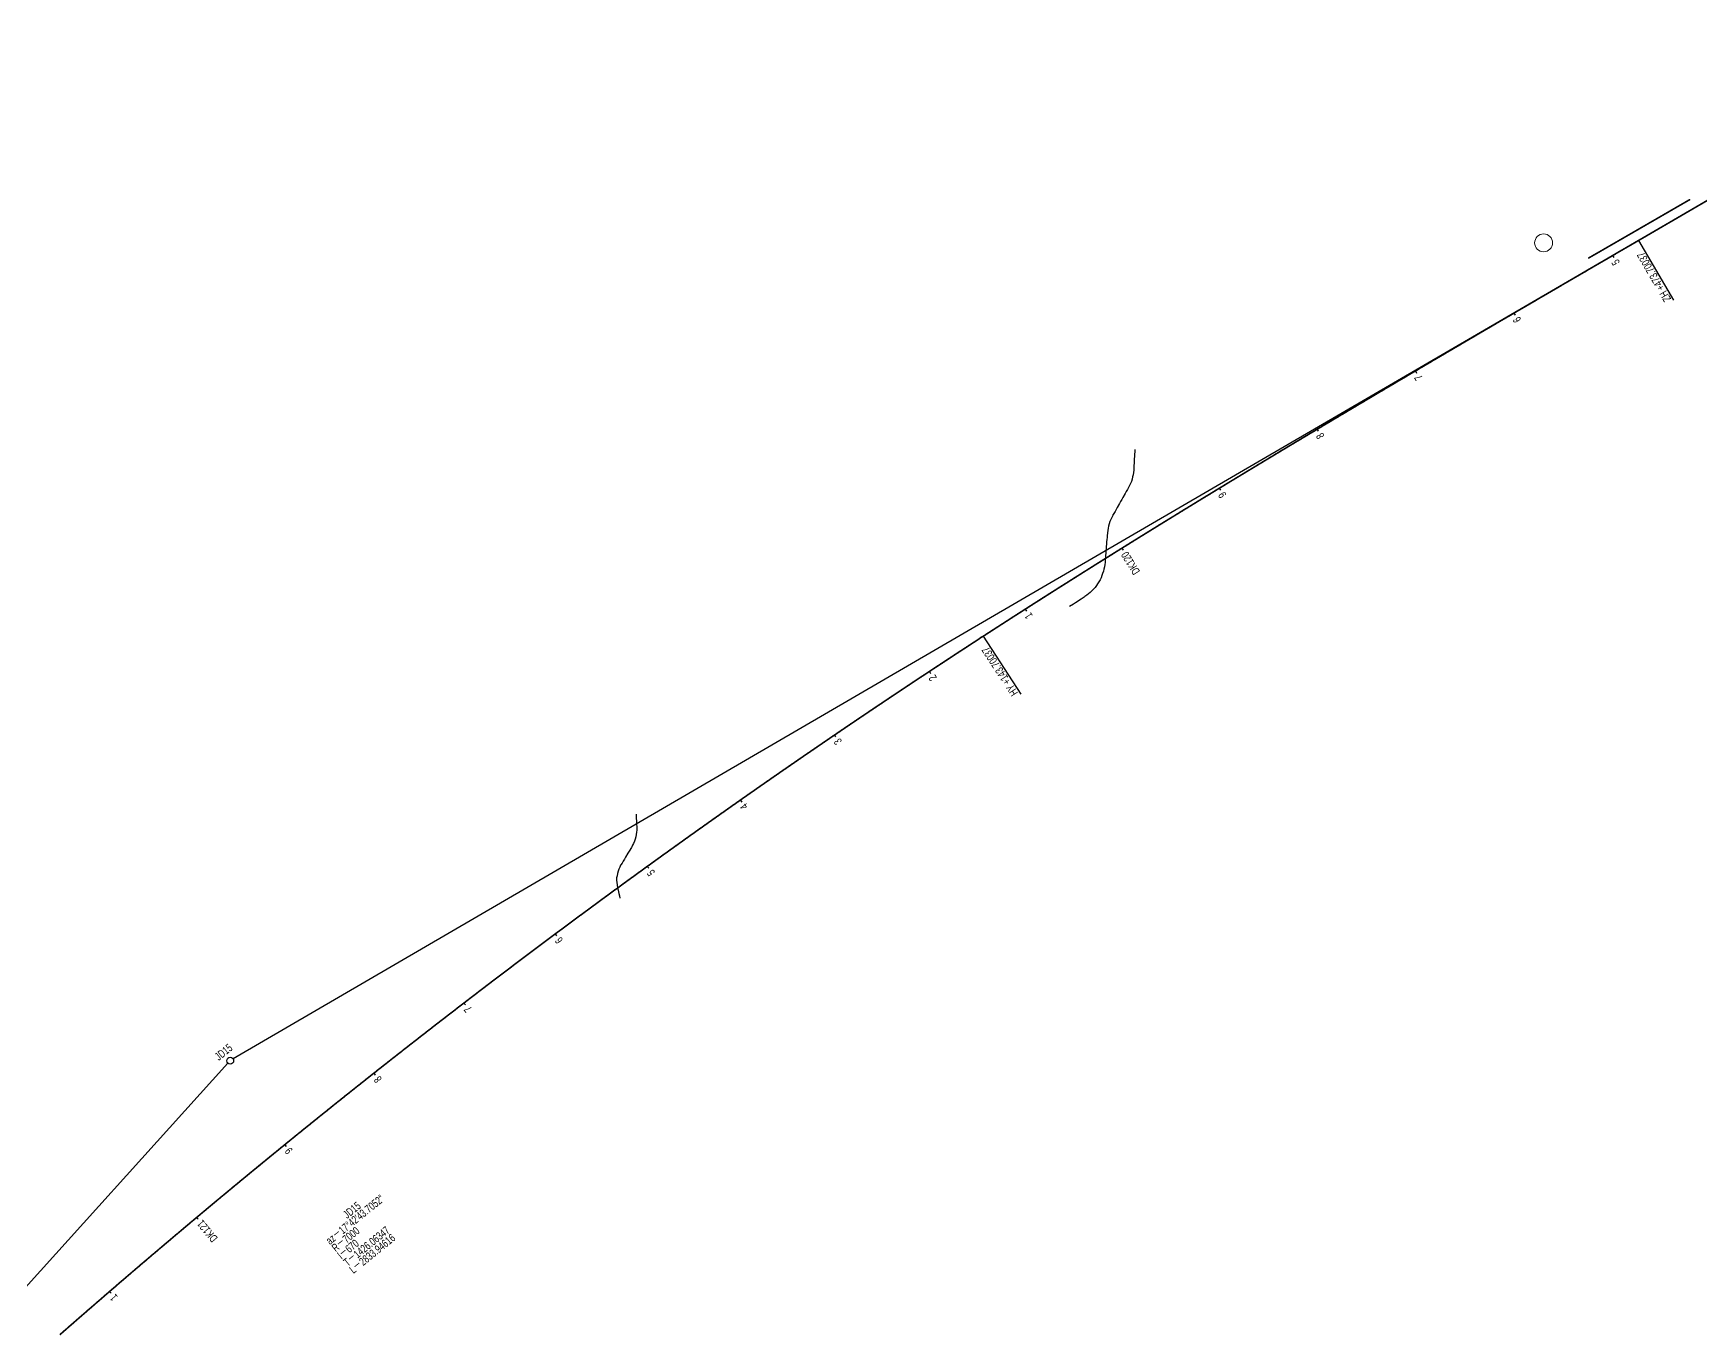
# Model space of a CAD drawing. Header units: millimetres. Extents: x 497834 to 621495, y 3353175 to 3430424.
# Drawn here: x 564131 to 565589, y 3389408 to 3390545 of the extents above; entities that cross this region are included whole.
import ezdxf

# ---------------------------------------------------------------- set-up
doc = ezdxf.new("R2010")
doc.units = ezdxf.units.MM
for name, color, linetype in [('DK改路中线', 7, 'Continuous'), ('dl3', 7, 'Continuous'), ('房屋圆', 7, 'Continuous'), ('沪乍杭打线-0.0-200.8段-施工系转设计系成果-2000坐标系-左线_中线_交点', 7, 'Continuous'), ('沪乍杭打线-0.0-200.8段-施工系转设计系成果-2000坐标系-左线_五大桩', 7, 'Continuous'), ('沪乍杭打线-0.0-200.8段-施工系转设计系成果-2000坐标系-左线_曲线资料', 7, 'Continuous'), ('沪乍杭打线-0.0-200.8段-施工系转设计系成果-2000坐标系-左线_里程', 7, 'Continuous')]:
    doc.layers.add(name, color=color, linetype=linetype)
doc.styles.add('PM_LC', font='slromans.shx', dxfattribs={"width": 0.75, "bigfont": 'hztxt.shx'})
doc.styles.add('PM_QX', font='slromans.shx', dxfattribs={"width": 0.75, "bigfont": 'hztxt.shx'})

msp = doc.modelspace()

# ---------------------------------------------------------------- linework, layer by layer
at = {"layer": 'DK改路中线', "color": 3, "linetype": 'Continuous', "ltscale": 2, "const_width": 1.4, "flags": 128}
msp.add_lwpolyline([(565491, 3390348.6), (565504.9, 3390356.6), (565506.6, 3390357.6), (565532.6, 3390372.6), (565534.3, 3390373.6), (565562, 3390389.6), (565563.7, 3390390.6), (565579.3, 3390399.6), (565580.2, 3390400.1)], dxfattribs=at)
at = {"layer": 'DK改路中线', "color": 3, "linetype": 'Continuous', "ltscale": 2, "flags": 128}
for points in [[(565094.4, 3390181.2), (565094.3, 3390179.2), (565094.1, 3390177.2), (565094, 3390175.2), (565093.9, 3390173.2), (565093.8, 3390171.2), (565093.7, 3390169.2), (565093.6, 3390167.2), (565093.5, 3390165.2), (565093.4, 3390164.4, -0.116508), (565093.4, 3390163.2), (565093.1, 3390161.2), (565092.8, 3390159.2), (565092.4, 3390157.3), (565091.9, 3390155.3), (565091.3, 3390153.4), (565090.6, 3390151.6), (565089.8, 3390149.7), (565088.9, 3390147.9), (565088.2, 3390146.8), (565087.9, 3390146.2), (565086.9, 3390144.5), (565085.9, 3390142.7), (565083.9, 3390139.3), (565082.9, 3390137.5), (565081.9, 3390135.8), (565081, 3390134), (565079, 3390130.6), (565078, 3390128.8), (565077, 3390127.1), (565076, 3390125.4), (565075.4, 3390124.4, 0.110522), (565075, 3390123.6), (565074.1, 3390121.8), (565073.3, 3390120), (565072.5, 3390118.2), (565071.9, 3390116.3), (565071.4, 3390114.3), (565070.9, 3390112.4), (565070.6, 3390110.4), (565070.3, 3390108.4), (565070.3, 3390107.7), (565070.2, 3390106.4), (565070, 3390104.4), (565069.9, 3390102.5), (565069.7, 3390100.5), (565069.5, 3390098.5), (565069.4, 3390096.5), (565069.2, 3390094.5), (565069.1, 3390092.5), (565068.9, 3390090.5), (565068.7, 3390088.5), (565068.6, 3390086.5), (565068.4, 3390084.5), (565068.3, 3390082.6, -0.233947), (565068.3, 3390082.5), (565068.1, 3390080.5), (565067.8, 3390078.6), (565067.3, 3390076.6), (565066.8, 3390074.7), (565066.2, 3390072.8), (565065.5, 3390070.9), (565064.8, 3390069), (565063.9, 3390067.2), (565062.9, 3390065.5), (565061.8, 3390063.8), (565060.7, 3390062.2), (565059.5, 3390060.6), (565058.2, 3390059), (565056.8, 3390057.6), (565055.4, 3390056.2), (565053.9, 3390054.9), (565052.3, 3390053.7), (565050.7, 3390052.5), (565050.1, 3390052.1), (565049, 3390051.4), (565047.3, 3390050.3), (565042.3, 3390047.1), (565040.6, 3390046), (565037.2, 3390043.8), (565037.2, 3390043.8)], [(564658.1, 3389862.3), (564658.2, 3389860.3), (564658.2, 3389858.3), (564658.3, 3389856.3), (564658.4, 3389854.3), (564658.5, 3389850.3), (564658.5, 3389850, -0.143049), (564658.5, 3389848.3), (564658.4, 3389846.3), (564658.1, 3389844.3), (564657.7, 3389842.3), (564657.2, 3389840.4), (564656.6, 3389838.5), (564655.8, 3389836.6), (564654.9, 3389834.9), (564654.3, 3389833.7), (564653.9, 3389833.1), (564651.9, 3389829.7), (564650.8, 3389828), (564648.8, 3389824.5), (564647.8, 3389822.8), (564646.7, 3389821.1), (564645.7, 3389819.4), (564644.7, 3389817.7), (564644.5, 3389817.4, 0.18939), (564643.7, 3389815.9), (564642.9, 3389814.1), (564642.2, 3389812.2), (564641.6, 3389810.3), (564641.3, 3389808.3), (564641, 3389806.4), (564641, 3389804.4), (564641.1, 3389802.4), (564641.3, 3389800.4), (564641.5, 3389799.3), (564641.7, 3389798.4), (564643, 3389792.6), (564643.4, 3389790.6), (564643.8, 3389788.7)]]:
    msp.add_lwpolyline(points, format="xyb", dxfattribs=at)
at = {"layer": 'dl3', "color": 3, "linetype": 'Continuous', "ltscale": 2, "const_width": 1.4, "flags": 128}
msp.add_lwpolyline([(565845, 3390544.7), (565535.1, 3390364.2), (565534.2, 3390363.7), (565533.4, 3390363.2), (565532.5, 3390362.7), (565531.7, 3390362.2), (565530.8, 3390361.7), (565529.9, 3390361.2), (565529.1, 3390360.7), (565528.2, 3390360.2), (565527.3, 3390359.7), (565526.5, 3390359.2), (565525.6, 3390358.7), (565524.7, 3390358.2), (565523.9, 3390357.7), (565523, 3390357.2), (565522.1, 3390356.7), (565521.3, 3390356.2), (565520.4, 3390355.7), (565519.6, 3390355.2), (565518.7, 3390354.7), (565517.8, 3390354.2), (565517, 3390353.7), (565516.1, 3390353.2), (565515.2, 3390352.7), (565514.4, 3390352.1), (565513.5, 3390351.6), (565512.6, 3390351.1), (565511.8, 3390350.6), (565510.9, 3390350.1), (565510.1, 3390349.6), (565509.2, 3390349.1), (565508.3, 3390348.6), (565507.5, 3390348.1), (565506.6, 3390347.6), (565505.7, 3390347.1), (565504.9, 3390346.6), (565504, 3390346.1), (565503.1, 3390345.6), (565502.3, 3390345.1), (565501.4, 3390344.6), (565500.5, 3390344.1), (565499.7, 3390343.6), (565498.8, 3390343.1), (565498, 3390342.6), (565497.1, 3390342.1), (565496.2, 3390341.6), (565495.4, 3390341.1), (565494.5, 3390340.6), (565493.6, 3390340.1), (565492.8, 3390339.6), (565491.9, 3390339.1), (565491, 3390338.6), (565490.2, 3390338.1), (565489.3, 3390337.5), (565488.5, 3390337), (565487.6, 3390336.5), (565486.7, 3390336), (565485.9, 3390335.5), (565485, 3390335), (565484.1, 3390334.5), (565483.3, 3390334), (565482.4, 3390333.5), (565481.5, 3390333), (565480.7, 3390332.5), (565479.8, 3390332), (565478.9, 3390331.5), (565478.1, 3390331), (565477.2, 3390330.5), (565476.4, 3390330), (565475.5, 3390329.5), (565474.6, 3390329), (565473.8, 3390328.5), (565472.9, 3390328), (565472, 3390327.5), (565471.2, 3390327), (565470.3, 3390326.5), (565469.4, 3390326), (565468.6, 3390325.5), (565467.7, 3390325), (565466.9, 3390324.4), (565466, 3390323.9), (565465.1, 3390323.4), (565464.3, 3390322.9), (565463.4, 3390322.4), (565462.5, 3390321.9), (565461.7, 3390321.4), (565460.8, 3390320.9), (565459.9, 3390320.4), (565459.1, 3390319.9), (565458.2, 3390319.4), (565457.4, 3390318.9), (565456.5, 3390318.4), (565455.6, 3390317.9), (565454.8, 3390317.4), (565453.9, 3390316.9), (565453, 3390316.4), (565452.2, 3390315.9), (565451.3, 3390315.4), (565450.4, 3390314.9), (565449.6, 3390314.4), (565448.7, 3390313.9), (565447.9, 3390313.4), (565447, 3390312.9), (565446.1, 3390312.4), (565445.3, 3390311.8), (565444.4, 3390311.3), (565443.5, 3390310.8), (565442.7, 3390310.3), (565441.8, 3390309.8), (565440.9, 3390309.3), (565440.1, 3390308.8), (565439.2, 3390308.3), (565438.4, 3390307.8), (565437.5, 3390307.3), (565436.6, 3390306.8), (565435.8, 3390306.3), (565434.9, 3390305.8), (565434, 3390305.3), (565433.2, 3390304.8), (565432.3, 3390304.3), (565431.5, 3390303.8), (565430.6, 3390303.3), (565429.7, 3390302.8), (565428.9, 3390302.3), (565428, 3390301.8), (565427.1, 3390301.3), (565426.3, 3390300.7), (565425.4, 3390300.2), (565424.5, 3390299.7), (565423.7, 3390299.2), (565422.8, 3390298.7), (565422, 3390298.2), (565421.1, 3390297.7), (565420.2, 3390297.2), (565419.4, 3390296.7), (565418.5, 3390296.2), (565417.6, 3390295.7), (565416.8, 3390295.2), (565415.9, 3390294.7), (565415, 3390294.2), (565414.2, 3390293.7), (565413.3, 3390293.2), (565412.5, 3390292.7), (565411.6, 3390292.2), (565410.7, 3390291.7), (565409.9, 3390291.2), (565409, 3390290.6), (565408.1, 3390290.1), (565407.3, 3390289.6), (565406.4, 3390289.1), (565405.6, 3390288.6), (565404.7, 3390288.1), (565403.8, 3390287.6), (565403, 3390287.1), (565402.1, 3390286.6), (565401.2, 3390286.1), (565400.4, 3390285.6), (565399.5, 3390285.1), (565398.7, 3390284.6), (565397.8, 3390284.1), (565396.9, 3390283.6), (565396.1, 3390283.1), (565395.2, 3390282.6), (565394.3, 3390282.1), (565393.5, 3390281.5), (565392.6, 3390281), (565391.8, 3390280.5), (565390.9, 3390280), (565390, 3390279.5), (565389.2, 3390279), (565388.3, 3390278.5), (565387.4, 3390278), (565386.6, 3390277.5), (565385.7, 3390277), (565384.9, 3390276.5), (565384, 3390276), (565383.1, 3390275.5), (565382.3, 3390275), (565381.4, 3390274.5), (565380.5, 3390274), (565379.7, 3390273.4), (565378.8, 3390272.9), (565378, 3390272.4), (565377.1, 3390271.9), (565376.2, 3390271.4), (565375.4, 3390270.9), (565374.5, 3390270.4), (565373.6, 3390269.9), (565372.8, 3390269.4), (565371.9, 3390268.9), (565371.1, 3390268.4), (565370.2, 3390267.9), (565369.3, 3390267.4), (565368.5, 3390266.9), (565367.6, 3390266.4), (565366.7, 3390265.9), (565365.9, 3390265.3), (565365, 3390264.8), (565364.2, 3390264.3), (565363.3, 3390263.8), (565362.4, 3390263.3), (565361.6, 3390262.8), (565360.7, 3390262.3), (565359.8, 3390261.8), (565359, 3390261.3), (565358.1, 3390260.8), (565357.3, 3390260.3), (565356.4, 3390259.8), (565355.5, 3390259.3), (565354.7, 3390258.8), (565353.8, 3390258.2), (565353, 3390257.7), (565352.1, 3390257.2), (565351.2, 3390256.7), (565350.4, 3390256.2), (565349.5, 3390255.7), (565348.6, 3390255.2), (565347.8, 3390254.7), (565346.9, 3390254.2), (565346.1, 3390253.7), (565345.2, 3390253.2), (565344.3, 3390252.7), (565343.5, 3390252.2), (565342.6, 3390251.6), (565341.8, 3390251.1), (565340.9, 3390250.6), (565340, 3390250.1), (565339.2, 3390249.6), (565338.3, 3390249.1), (565337.4, 3390248.6), (565336.6, 3390248.1), (565335.7, 3390247.6), (565334.9, 3390247.1), (565334, 3390246.6), (565333.1, 3390246.1), (565332.3, 3390245.5), (565331.4, 3390245), (565330.6, 3390244.5), (565329.7, 3390244), (565328.8, 3390243.5), (565328, 3390243), (565327.1, 3390242.5), (565326.3, 3390242), (565325.4, 3390241.5), (565324.5, 3390241), (565323.7, 3390240.5), (565322.8, 3390240), (565322, 3390239.4), (565321.1, 3390238.9), (565320.2, 3390238.4), (565319.4, 3390237.9), (565318.5, 3390237.4), (565317.6, 3390236.9), (565316.8, 3390236.4), (565315.9, 3390235.9), (565315.1, 3390235.4), (565314.2, 3390234.9), (565313.3, 3390234.4), (565312.5, 3390233.8), (565311.6, 3390233.3), (565310.8, 3390232.8), (565309.9, 3390232.3), (565309, 3390231.8), (565308.2, 3390231.3), (565307.3, 3390230.8), (565306.5, 3390230.3), (565305.6, 3390229.8), (565304.7, 3390229.3), (565303.9, 3390228.7), (565303, 3390228.2), (565302.2, 3390227.7), (565301.3, 3390227.2), (565300.4, 3390226.7), (565299.6, 3390226.2), (565298.7, 3390225.7), (565297.9, 3390225.2), (565297, 3390224.7), (565296.1, 3390224.2), (565295.3, 3390223.6), (565294.4, 3390223.1), (565293.6, 3390222.6), (565292.7, 3390222.1), (565291.8, 3390221.6), (565291, 3390221.1), (565290.1, 3390220.6), (565289.3, 3390220.1), (565288.4, 3390219.6), (565287.5, 3390219), (565286.7, 3390218.5), (565285.8, 3390218), (565285, 3390217.5), (565284.1, 3390217), (565283.2, 3390216.5), (565282.4, 3390216), (565281.5, 3390215.5), (565280.7, 3390215), (565279.8, 3390214.4), (565278.9, 3390213.9), (565278.1, 3390213.4), (565277.2, 3390212.9), (565276.4, 3390212.4), (565275.5, 3390211.9), (565274.6, 3390211.4), (565273.8, 3390210.9), (565272.9, 3390210.4), (565272.1, 3390209.8), (565271.2, 3390209.3), (565270.4, 3390208.8), (565269.5, 3390208.3), (565268.6, 3390207.8), (565267.8, 3390207.3), (565266.9, 3390206.8), (565266.1, 3390206.3), (565265.2, 3390205.7), (565264.3, 3390205.2), (565263.5, 3390204.7), (565262.6, 3390204.2), (565261.8, 3390203.7), (565260.9, 3390203.2), (565260, 3390202.7), (565259.2, 3390202.2), (565258.3, 3390201.6), (565257.5, 3390201.1), (565256.6, 3390200.6), (565255.8, 3390200.1), (565254.9, 3390199.6), (565254, 3390199.1), (565253.2, 3390198.6), (565252.3, 3390198.1), (565251.5, 3390197.5), (565250.6, 3390197), (565249.7, 3390196.5), (565248.9, 3390196), (565248, 3390195.5), (565247.2, 3390195), (565246.3, 3390194.5), (565245.5, 3390193.9), (565244.6, 3390193.4), (565243.7, 3390192.9), (565242.9, 3390192.4), (565242, 3390191.9), (565241.2, 3390191.4), (565240.3, 3390190.9), (565239.5, 3390190.3), (565238.6, 3390189.8), (565237.7, 3390189.3), (565236.9, 3390188.8), (565236, 3390188.3), (565235.2, 3390187.8), (565234.3, 3390187.3), (565233.4, 3390186.7), (565232.6, 3390186.2), (565231.7, 3390185.7), (565230.9, 3390185.2), (565230, 3390184.7), (565229.2, 3390184.2), (565228.3, 3390183.7), (565227.4, 3390183.1), (565226.6, 3390182.6), (565225.7, 3390182.1), (565224.9, 3390181.6), (565224, 3390181.1), (565223.2, 3390180.6), (565222.3, 3390180.1), (565221.4, 3390179.5), (565220.6, 3390179), (565219.7, 3390178.5), (565218.9, 3390178), (565218, 3390177.5), (565217.2, 3390177), (565216.3, 3390176.4), (565215.5, 3390175.9), (565214.6, 3390175.4), (565213.7, 3390174.9), (565212.9, 3390174.4), (565212, 3390173.9), (565211.2, 3390173.3), (565210.3, 3390172.8), (565209.5, 3390172.3), (565208.6, 3390171.8), (565207.7, 3390171.3), (565206.9, 3390170.8), (565206, 3390170.2), (565205.2, 3390169.7), (565204.3, 3390169.2), (565203.5, 3390168.7), (565202.6, 3390168.2), (565201.8, 3390167.7), (565200.9, 3390167.1), (565200, 3390166.6), (565199.2, 3390166.1), (565198.3, 3390165.6), (565197.5, 3390165.1), (565196.6, 3390164.6), (565195.8, 3390164), (565194.9, 3390163.5), (565194, 3390163), (565193.2, 3390162.5), (565192.3, 3390162), (565191.5, 3390161.5), (565190.6, 3390160.9), (565189.8, 3390160.4), (565188.9, 3390159.9), (565188.1, 3390159.4), (565187.2, 3390158.9), (565186.4, 3390158.3), (565185.5, 3390157.8), (565184.6, 3390157.3), (565183.8, 3390156.8), (565182.9, 3390156.3), (565182.1, 3390155.8), (565181.2, 3390155.2), (565180.4, 3390154.7), (565179.5, 3390154.2), (565178.7, 3390153.7), (565177.8, 3390153.2), (565176.9, 3390152.6), (565176.1, 3390152.1), (565175.2, 3390151.6), (565174.4, 3390151.1), (565173.5, 3390150.6), (565172.7, 3390150), (565171.8, 3390149.5), (565171, 3390149), (565170.1, 3390148.5), (565169.3, 3390148), (565168.4, 3390147.4), (565167.5, 3390146.9), (565166.7, 3390146.4), (565165.8, 3390145.9), (565165, 3390145.4), (565164.1, 3390144.8), (565163.3, 3390144.3), (565162.4, 3390143.8), (565161.6, 3390143.3), (565160.7, 3390142.8), (565159.9, 3390142.2), (565159, 3390141.7), (565158.2, 3390141.2), (565157.3, 3390140.7), (565156.4, 3390140.2), (565155.6, 3390139.6), (565154.7, 3390139.1), (565153.9, 3390138.6), (565153, 3390138.1), (565152.2, 3390137.6), (565151.3, 3390137), (565150.5, 3390136.5), (565149.6, 3390136), (565148.8, 3390135.5), (565147.9, 3390134.9), (565147.1, 3390134.4), (565146.2, 3390133.9), (565145.4, 3390133.4), (565144.5, 3390132.9), (565143.7, 3390132.3), (565142.8, 3390131.8), (565141.9, 3390131.3), (565141.1, 3390130.8), (565140.2, 3390130.2), (565139.4, 3390129.7), (565138.5, 3390129.2), (565137.7, 3390128.7), (565136.8, 3390128.2), (565136, 3390127.6), (565135.1, 3390127.1), (565134.3, 3390126.6), (565133.4, 3390126.1), (565132.6, 3390125.5), (565131.7, 3390125), (565130.9, 3390124.5), (565130, 3390124), (565129.2, 3390123.4), (565128.3, 3390122.9), (565127.5, 3390122.4), (565126.6, 3390121.9), (565125.8, 3390121.3), (565124.9, 3390120.8), (565124.1, 3390120.3), (565123.2, 3390119.8), (565122.3, 3390119.2), (565121.5, 3390118.7), (565120.6, 3390118.2), (565119.8, 3390117.7), (565118.9, 3390117.2), (565118.1, 3390116.6), (565117.2, 3390116.1), (565116.4, 3390115.6), (565115.5, 3390115.1), (565114.7, 3390114.5), (565113.8, 3390114), (565113, 3390113.5), (565112.1, 3390112.9), (565111.3, 3390112.4), (565110.4, 3390111.9), (565109.6, 3390111.4), (565108.7, 3390110.8), (565107.9, 3390110.3), (565107, 3390109.8), (565106.2, 3390109.3), (565105.3, 3390108.7), (565104.5, 3390108.2), (565103.6, 3390107.7), (565102.8, 3390107.2), (565101.9, 3390106.6), (565101.1, 3390106.1), (565100.2, 3390105.6), (565099.4, 3390105.1), (565098.5, 3390104.5), (565097.7, 3390104), (565096.8, 3390103.5), (565096, 3390102.9), (565095.1, 3390102.4), (565094.3, 3390101.9), (565093.4, 3390101.4), (565092.6, 3390100.8), (565091.7, 3390100.3), (565090.9, 3390099.8), (565090, 3390099.3), (565089.2, 3390098.7), (565088.3, 3390098.2), (565087.5, 3390097.7), (565086.6, 3390097.1), (565085.8, 3390096.6), (565084.9, 3390096.1), (565084.1, 3390095.6), (565083.2, 3390095), (565082.4, 3390094.5), (565081.5, 3390094), (565080.7, 3390093.4), (565079.8, 3390092.9), (565079, 3390092.4), (565078.1, 3390091.9), (565077.3, 3390091.3), (565076.5, 3390090.8), (565075.6, 3390090.3), (565074.8, 3390089.7), (565073.9, 3390089.2), (565073.1, 3390088.7), (565072.2, 3390088.2), (565071.4, 3390087.6), (565070.5, 3390087.1), (565069.7, 3390086.6), (565068.8, 3390086), (565068, 3390085.5), (565067.1, 3390085), (565066.3, 3390084.4), (565065.4, 3390083.9), (565064.6, 3390083.4), (565063.7, 3390082.8), (565062.9, 3390082.3), (565062, 3390081.8), (565061.2, 3390081.3), (565060.3, 3390080.7), (565059.5, 3390080.2), (565058.6, 3390079.7), (565057.8, 3390079.1), (565057, 3390078.6), (565056.1, 3390078.1), (565055.3, 3390077.5), (565054.4, 3390077), (565053.6, 3390076.5), (565052.7, 3390075.9), (565051.9, 3390075.4), (565051, 3390074.9), (565050.2, 3390074.3), (565049.3, 3390073.8), (565048.5, 3390073.3), (565047.6, 3390072.7), (565046.8, 3390072.2), (565045.9, 3390071.7), (565045.1, 3390071.1), (565044.3, 3390070.6), (565043.4, 3390070.1), (565042.6, 3390069.5), (565041.7, 3390069), (565040.9, 3390068.5), (565040, 3390067.9), (565039.2, 3390067.4), (565038.3, 3390066.9), (565037.5, 3390066.3), (565036.6, 3390065.8), (565035.8, 3390065.3), (565035, 3390064.7), (565034.1, 3390064.2), (565033.3, 3390063.7), (565032.4, 3390063.1), (565031.6, 3390062.6), (565030.7, 3390062.1), (565029.9, 3390061.5), (565029, 3390061), (565028.2, 3390060.5), (565027.3, 3390059.9), (565026.5, 3390059.4), (565025.7, 3390058.9), (565024.8, 3390058.3), (565024, 3390057.8), (565023.1, 3390057.3), (565022.3, 3390056.7), (565021.4, 3390056.2), (565020.6, 3390055.6), (565019.7, 3390055.1), (565018.9, 3390054.6), (565018.1, 3390054), (565017.2, 3390053.5), (565016.4, 3390053), (565015.5, 3390052.4), (565014.7, 3390051.9), (565013.8, 3390051.4), (565013, 3390050.8), (565012.2, 3390050.3), (565011.3, 3390049.7), (565010.5, 3390049.2), (565009.6, 3390048.7), (565008.8, 3390048.1), (565007.9, 3390047.6), (565007.1, 3390047.1), (565006.3, 3390046.5), (565005.4, 3390046), (565004.6, 3390045.4), (565003.7, 3390044.9), (565002.9, 3390044.4), (565002, 3390043.8), (565001.2, 3390043.3), (565000.4, 3390042.7), (564999.5, 3390042.2), (564998.7, 3390041.7), (564997.8, 3390041.1), (564997, 3390040.6), (564996.1, 3390040), (564995.3, 3390039.5), (564994.5, 3390039), (564993.6, 3390038.4), (564992.8, 3390037.9), (564991.9, 3390037.4), (564991.1, 3390036.8), (564990.2, 3390036.3), (564989.4, 3390035.7), (564988.6, 3390035.2), (564987.7, 3390034.7), (564986.9, 3390034.1), (564986, 3390033.6), (564985.2, 3390033), (564984.4, 3390032.5), (564983.5, 3390031.9), (564982.7, 3390031.4), (564981.8, 3390030.9), (564981, 3390030.3), (564980.2, 3390029.8), (564979.3, 3390029.2), (564978.5, 3390028.7), (564977.6, 3390028.2), (564976.8, 3390027.6), (564976, 3390027.1), (564975.1, 3390026.5), (564974.3, 3390026), (564973.4, 3390025.4), (564972.6, 3390024.9), (564971.8, 3390024.4), (564970.9, 3390023.8), (564970.1, 3390023.3), (564969.2, 3390022.7), (564968.4, 3390022.2), (564967.6, 3390021.6), (564966.7, 3390021.1), (564965.9, 3390020.6), (564965, 3390020), (564964.2, 3390019.5), (564963.4, 3390018.9), (564962.5, 3390018.4), (564961.7, 3390017.8, 0.053405), (564960.8, 3390017.4), (564959.9, 3390016.9), (564959.1, 3390016.3), (564958.3, 3390015.7), (564957.5, 3390015.1), (564957.5, 3390015.1), (564956.7, 3390014.6), (564955.8, 3390014), (564955, 3390013.5), (564954.1, 3390012.9), (564953.3, 3390012.4), (564953.3, 3390012.4), (564952.5, 3390011.9), (564951.6, 3390011.3), (564950.8, 3390010.8), (564949.9, 3390010.2), (564949.1, 3390009.7), (564949.1, 3390009.7), (564948.3, 3390009.1), (564947.4, 3390008.6), (564946.6, 3390008), (564945.8, 3390007.5), (564944.9, 3390006.9), (564944.9, 3390006.9), (564944.1, 3390006.4), (564943.2, 3390005.8), (564942.4, 3390005.3), (564941.6, 3390004.8), (564940.7, 3390004.2), (564940.7, 3390004.2), (564939.9, 3390003.7), (564939.1, 3390003.1), (564938.2, 3390002.6), (564937.4, 3390002), (564936.6, 3390001.5), (564936.5, 3390001.5), (564935.7, 3390000.9), (564934.9, 3390000.4), (564934, 3389999.8), (564933.2, 3389999.3), (564932.4, 3389998.7), (564932.4, 3389998.7), (564931.5, 3389998.2), (564930.7, 3389997.6), (564929.9, 3389997.1), (564929, 3389996.5), (564928.2, 3389996), (564928.2, 3389996), (564927.4, 3389995.4), (564926.5, 3389994.9), (564925.7, 3389994.3), (564924.8, 3389993.8), (564924, 3389993.2), (564924, 3389993.2), (564923.2, 3389992.7), (564922.3, 3389992.1), (564921.5, 3389991.6), (564920.7, 3389991), (564919.8, 3389990.5), (564919.8, 3389990.5), (564919, 3389989.9), (564918.2, 3389989.4), (564917.3, 3389988.8), (564916.5, 3389988.3), (564915.7, 3389987.7), (564915.7, 3389987.7), (564914.8, 3389987.2), (564914, 3389986.6), (564913.2, 3389986.1), (564912.3, 3389985.5), (564911.5, 3389985), (564911.5, 3389985), (564910.7, 3389984.4), (564909.8, 3389983.9), (564909, 3389983.3), (564908.1, 3389982.8), (564907.3, 3389982.2), (564907.3, 3389982.2), (564906.5, 3389981.7), (564905.6, 3389981.1), (564904.8, 3389980.6), (564904, 3389980), (564903.1, 3389979.5), (564903.1, 3389979.5), (564902.3, 3389978.9), (564901.5, 3389978.4), (564900.6, 3389977.8), (564899.8, 3389977.3), (564899, 3389976.7), (564899, 3389976.7), (564898.1, 3389976.1), (564897.3, 3389975.6), (564896.5, 3389975), (564895.6, 3389974.5), (564894.8, 3389973.9), (564894.8, 3389973.9), (564894, 3389973.4), (564893.1, 3389972.8), (564892.3, 3389972.3), (564891.5, 3389971.7), (564890.7, 3389971.2), (564890.6, 3389971.2), (564889.8, 3389970.6), (564889, 3389970.1), (564888.2, 3389969.5), (564887.3, 3389968.9), (564886.5, 3389968.4), (564886.5, 3389968.4), (564885.7, 3389967.8), (564884.8, 3389967.3), (564884, 3389966.7), (564883.2, 3389966.2), (564882.3, 3389965.6), (564882.3, 3389965.6), (564881.5, 3389965.1), (564880.7, 3389964.5), (564879.8, 3389964), (564879, 3389963.4), (564878.2, 3389962.8), (564878.2, 3389962.8), (564877.3, 3389962.3), (564876.5, 3389961.7), (564875.7, 3389961.2), (564874.9, 3389960.6), (564874, 3389960.1), (564874, 3389960.1), (564873.2, 3389959.5), (564872.4, 3389958.9), (564871.5, 3389958.4), (564870.7, 3389957.8), (564869.9, 3389957.3), (564869.9, 3389957.3), (564869, 3389956.7), (564868.2, 3389956.2), (564867.4, 3389955.6), (564866.5, 3389955), (564865.7, 3389954.5), (564865.7, 3389954.5), (564864.9, 3389953.9), (564864.1, 3389953.4), (564863.2, 3389952.8), (564862.4, 3389952.3), (564861.6, 3389951.7), (564861.6, 3389951.7), (564860.7, 3389951.1), (564859.9, 3389950.6), (564859.1, 3389950), (564858.3, 3389949.5), (564857.4, 3389948.9), (564857.4, 3389948.9), (564856.6, 3389948.3), (564855.8, 3389947.8), (564854.9, 3389947.2), (564854.1, 3389946.7), (564853.3, 3389946.1), (564853.3, 3389946.1), (564852.4, 3389945.5), (564851.6, 3389945), (564850.8, 3389944.4), (564850, 3389943.9), (564849.1, 3389943.3), (564849.1, 3389943.3), (564848.3, 3389942.7), (564847.5, 3389942.2), (564846.6, 3389941.6), (564845.8, 3389941.1), (564845, 3389940.5), (564845, 3389940.5), (564844.2, 3389939.9), (564843.3, 3389939.4), (564842.5, 3389938.8), (564841.7, 3389938.3), (564840.9, 3389937.7), (564840.8, 3389937.7), (564840, 3389937.1), (564839.2, 3389936.6), (564838.4, 3389936), (564837.5, 3389935.5), (564836.7, 3389934.9), (564836.7, 3389934.9), (564835.9, 3389934.3), (564835.1, 3389933.8), (564834.2, 3389933.2), (564833.4, 3389932.6), (564832.6, 3389932.1), (564832.6, 3389932.1), (564831.8, 3389931.5), (564830.9, 3389931), (564830.1, 3389930.4), (564829.3, 3389929.8), (564828.4, 3389929.3), (564828.4, 3389929.3), (564827.6, 3389928.7), (564826.8, 3389928.1), (564826, 3389927.6), (564825.1, 3389927), (564824.3, 3389926.4), (564824.3, 3389926.4), (564823.5, 3389925.9), (564822.7, 3389925.3), (564821.8, 3389924.8), (564821, 3389924.2), (564820.2, 3389923.6), (564820.2, 3389923.6), (564819.4, 3389923.1), (564818.5, 3389922.5), (564817.7, 3389921.9), (564816.9, 3389921.4), (564816.1, 3389920.8), (564816.1, 3389920.8), (564815.2, 3389920.2), (564814.4, 3389919.7), (564813.6, 3389919.1), (564812.8, 3389918.5), (564811.9, 3389918), (564811.9, 3389918), (564811.1, 3389917.4), (564810.3, 3389916.8), (564809.5, 3389916.3), (564808.6, 3389915.7), (564807.8, 3389915.2), (564807.8, 3389915.1), (564807, 3389914.6), (564806.2, 3389914), (564805.3, 3389913.5), (564804.5, 3389912.9), (564803.7, 3389912.3), (564803.7, 3389912.3), (564802.9, 3389911.8), (564802, 3389911.2), (564801.2, 3389910.6), (564800.4, 3389910.1), (564799.6, 3389909.5), (564799.6, 3389909.5), (564798.8, 3389908.9), (564797.9, 3389908.3), (564797.1, 3389907.8), (564796.3, 3389907.2), (564795.5, 3389906.6), (564795.5, 3389906.6), (564794.6, 3389906.1), (564793.8, 3389905.5), (564793, 3389904.9), (564792.2, 3389904.4), (564791.3, 3389903.8), (564791.3, 3389903.8), (564790.5, 3389903.2), (564789.7, 3389902.7), (564788.9, 3389902.1), (564788.1, 3389901.5), (564787.2, 3389901), (564787.2, 3389901), (564786.4, 3389900.4), (564785.6, 3389899.8), (564784.8, 3389899.3), (564783.9, 3389898.7), (564783.1, 3389898.1), (564783.1, 3389898.1), (564782.3, 3389897.5), (564781.5, 3389897), (564780.7, 3389896.4), (564779.8, 3389895.8), (564779, 3389895.3), (564779, 3389895.3), (564778.2, 3389894.7), (564777.4, 3389894.1), (564776.5, 3389893.6), (564775.7, 3389893), (564774.9, 3389892.4), (564774.9, 3389892.4), (564774.1, 3389891.8), (564773.3, 3389891.3), (564772.4, 3389890.7), (564771.6, 3389890.1), (564770.8, 3389889.6), (564770.8, 3389889.6), (564770, 3389889), (564769.2, 3389888.4), (564768.3, 3389887.8), (564767.5, 3389887.3), (564766.7, 3389886.7), (564766.7, 3389886.7), (564765.9, 3389886.1), (564765.1, 3389885.6), (564764.2, 3389885), (564763.4, 3389884.4), (564762.6, 3389883.8), (564762.6, 3389883.8), (564761.8, 3389883.3), (564761, 3389882.7), (564760.1, 3389882.1), (564759.3, 3389881.5), (564758.5, 3389881), (564758.5, 3389881), (564757.7, 3389880.4), (564756.9, 3389879.8), (564756, 3389879.3), (564755.2, 3389878.7), (564754.4, 3389878.1), (564754.4, 3389878.1), (564753.6, 3389877.5), (564752.8, 3389877), (564751.9, 3389876.4), (564751.1, 3389875.8), (564750.3, 3389875.2), (564750.3, 3389875.2), (564749.5, 3389874.7), (564748.7, 3389874.1), (564747.9, 3389873.5), (564747, 3389872.9), (564746.2, 3389872.4), (564746.2, 3389872.4), (564745.4, 3389871.8), (564744.6, 3389871.2), (564743.8, 3389870.6), (564742.9, 3389870.1), (564742.1, 3389869.5), (564742.1, 3389869.5), (564741.3, 3389868.9), (564740.5, 3389868.3), (564739.7, 3389867.8), (564738.9, 3389867.2), (564738, 3389866.6), (564738, 3389866.6), (564737.2, 3389866), (564736.4, 3389865.5), (564735.6, 3389864.9), (564734.8, 3389864.3), (564734, 3389863.7), (564733.9, 3389863.7), (564733.1, 3389863.2), (564732.3, 3389862.6), (564731.5, 3389862), (564730.7, 3389861.4), (564729.9, 3389860.8), (564729.9, 3389860.8), (564729.1, 3389860.3), (564728.2, 3389859.7), (564727.4, 3389859.1), (564726.6, 3389858.5), (564725.8, 3389858), (564725.8, 3389858), (564725, 3389857.4), (564724.2, 3389856.8), (564723.3, 3389856.2), (564722.5, 3389855.6), (564721.7, 3389855.1), (564721.7, 3389855.1), (564720.9, 3389854.5), (564720.1, 3389853.9), (564719.3, 3389853.3), (564718.4, 3389852.8), (564717.6, 3389852.2), (564717.6, 3389852.2), (564716.8, 3389851.6), (564716, 3389851), (564715.2, 3389850.4), (564714.4, 3389849.9), (564713.6, 3389849.3), (564713.5, 3389849.3), (564712.7, 3389848.7), (564711.9, 3389848.1), (564711.1, 3389847.5), (564710.3, 3389847), (564709.5, 3389846.4), (564709.5, 3389846.4), (564708.7, 3389845.8), (564707.9, 3389845.2), (564707, 3389844.6), (564706.2, 3389844.1), (564705.4, 3389843.5), (564705.4, 3389843.5), (564704.6, 3389842.9), (564703.8, 3389842.3), (564703, 3389841.7), (564702.2, 3389841.2), (564701.3, 3389840.6), (564701.3, 3389840.6), (564700.5, 3389840), (564699.7, 3389839.4), (564698.9, 3389838.8), (564698.1, 3389838.2), (564697.3, 3389837.7), (564697.3, 3389837.7), (564696.5, 3389837.1), (564695.6, 3389836.5), (564694.8, 3389835.9), (564694, 3389835.3), (564693.2, 3389834.8), (564693.2, 3389834.7), (564692.4, 3389834.2), (564691.6, 3389833.6), (564690.8, 3389833), (564690, 3389832.4), (564689.1, 3389831.8), (564689.1, 3389831.8), (564688.3, 3389831.3), (564687.5, 3389830.7), (564686.7, 3389830.1), (564685.9, 3389829.5), (564685.1, 3389828.9), (564685.1, 3389828.9), (564684.3, 3389828.3), (564683.5, 3389827.8), (564682.6, 3389827.2), (564681.8, 3389826.6), (564681, 3389826), (564681, 3389826), (564680.2, 3389825.4), (564679.4, 3389824.8), (564678.6, 3389824.2), (564677.8, 3389823.7), (564677, 3389823.1), (564677, 3389823.1), (564676.2, 3389822.5), (564675.3, 3389821.9), (564674.5, 3389821.3), (564673.7, 3389820.7), (564672.9, 3389820.2), (564672.9, 3389820.1), (564672.1, 3389819.6), (564671.3, 3389819), (564670.5, 3389818.4), (564669.7, 3389817.8), (564668.9, 3389817.2), (564668.8, 3389817.2), (564668, 3389816.6), (564667.2, 3389816.1), (564666.4, 3389815.5), (564665.6, 3389814.9), (564664.8, 3389814.3), (564664.8, 3389814.3), (564664, 3389813.7), (564663.2, 3389813.1), (564662.4, 3389812.5), (564661.6, 3389811.9), (564660.8, 3389811.4), (564660.7, 3389811.4), (564659.9, 3389810.8), (564659.1, 3389810.2), (564658.3, 3389809.6), (564657.5, 3389809), (564656.7, 3389808.4), (564656.7, 3389808.4), (564655.9, 3389807.8), (564655.1, 3389807.2), (564654.3, 3389806.7), (564653.5, 3389806.1), (564652.7, 3389805.5), (564652.7, 3389805.5), (564651.9, 3389804.9), (564651, 3389804.3), (564650.2, 3389803.7), (564649.4, 3389803.1), (564648.6, 3389802.5), (564648.6, 3389802.5), (564647.8, 3389802), (564647, 3389801.4), (564646.2, 3389800.8), (564645.4, 3389800.2), (564644.6, 3389799.6), (564644.6, 3389799.6), (564643.8, 3389799), (564643, 3389798.4), (564642.2, 3389797.8), (564641.4, 3389797.2), (564640.5, 3389796.6), (564640.5, 3389796.6), (564639.7, 3389796.1), (564638.9, 3389795.5), (564638.1, 3389794.9), (564637.3, 3389794.3), (564636.5, 3389793.7), (564636.5, 3389793.7), (564635.7, 3389793.1), (564634.9, 3389792.5), (564634.1, 3389791.9), (564633.3, 3389791.3), (564632.5, 3389790.7), (564632.5, 3389790.7), (564631.7, 3389790.2), (564630.9, 3389789.6), (564630.1, 3389789), (564629.2, 3389788.4), (564628.4, 3389787.8), (564628.4, 3389787.8), (564627.6, 3389787.2), (564626.8, 3389786.6), (564626, 3389786), (564625.2, 3389785.4), (564624.4, 3389784.8), (564624.4, 3389784.8), (564623.6, 3389784.2), (564622.8, 3389783.6), (564622, 3389783), (564621.2, 3389782.5), (564620.4, 3389781.9), (564620.4, 3389781.9), (564619.6, 3389781.3), (564618.8, 3389780.7), (564618, 3389780.1), (564617.2, 3389779.5), (564616.4, 3389778.9), (564616.4, 3389778.9), (564615.6, 3389778.3), (564614.8, 3389777.7), (564613.9, 3389777.1), (564613.1, 3389776.5), (564612.3, 3389775.9), (564612.3, 3389775.9), (564611.5, 3389775.3), (564610.7, 3389774.7), (564609.9, 3389774.1), (564609.1, 3389773.6), (564608.3, 3389773), (564608.3, 3389773), (564607.5, 3389772.4), (564606.7, 3389771.8), (564605.9, 3389771.2), (564605.1, 3389770.6), (564604.3, 3389770), (564604.3, 3389770), (564603.5, 3389769.4), (564602.7, 3389768.8), (564601.9, 3389768.2), (564601.1, 3389767.6), (564600.3, 3389767), (564600.3, 3389767), (564599.5, 3389766.4), (564598.7, 3389765.8), (564597.9, 3389765.2), (564597.1, 3389764.6), (564596.3, 3389764), (564596.3, 3389764), (564595.5, 3389763.4), (564594.7, 3389762.8), (564593.9, 3389762.2), (564593.1, 3389761.6), (564592.3, 3389761), (564592.2, 3389761), (564591.4, 3389760.4), (564590.6, 3389759.8), (564589.8, 3389759.3), (564589, 3389758.7), (564588.2, 3389758.1), (564588.2, 3389758.1), (564587.4, 3389757.5), (564586.6, 3389756.9), (564585.8, 3389756.3), (564585, 3389755.7), (564584.2, 3389755.1), (564584.2, 3389755.1), (564583.4, 3389754.5), (564582.6, 3389753.9), (564581.8, 3389753.3), (564581, 3389752.7), (564580.2, 3389752.1), (564580.2, 3389752.1), (564579.4, 3389751.5), (564578.6, 3389750.9), (564577.8, 3389750.3), (564577, 3389749.7), (564576.2, 3389749.1), (564576.2, 3389749.1), (564575.4, 3389748.5), (564574.6, 3389747.9), (564573.8, 3389747.3), (564573, 3389746.7), (564572.2, 3389746.1), (564572.2, 3389746.1), (564571.4, 3389745.5), (564570.6, 3389744.9), (564569.8, 3389744.3), (564569, 3389743.7), (564568.2, 3389743.1), (564568.2, 3389743.1), (564567.4, 3389742.5), (564566.6, 3389741.9), (564565.8, 3389741.3), (564565, 3389740.7), (564564.2, 3389740.1), (564564.2, 3389740.1), (564563.4, 3389739.5), (564562.6, 3389738.9), (564561.8, 3389738.3), (564561, 3389737.7), (564560.2, 3389737.1), (564560.2, 3389737.1), (564559.4, 3389736.5), (564558.6, 3389735.9), (564557.8, 3389735.3), (564557, 3389734.7), (564556.2, 3389734.1), (564556.2, 3389734.1), (564555.4, 3389733.5), (564554.6, 3389732.9), (564553.8, 3389732.3), (564553, 3389731.7), (564552.2, 3389731.1), (564552.2, 3389731.1), (564551.4, 3389730.5), (564550.6, 3389729.9), (564549.8, 3389729.2), (564549, 3389728.6), (564548.3, 3389728), (564548.2, 3389728), (564547.5, 3389727.4), (564546.7, 3389726.8), (564545.9, 3389726.2), (564545.1, 3389725.6), (564544.3, 3389725), (564544.3, 3389725), (564543.5, 3389724.4), (564542.7, 3389723.8), (564541.9, 3389723.2), (564541.1, 3389722.6), (564540.3, 3389722), (564540.3, 3389722), (564539.5, 3389721.4), (564538.7, 3389720.8), (564537.9, 3389720.2), (564537.1, 3389719.6), (564536.3, 3389719), (564536.3, 3389719), (564535.5, 3389718.4), (564534.7, 3389717.8), (564533.9, 3389717.2), (564533.1, 3389716.6), (564532.3, 3389716), (564532.3, 3389716), (564531.5, 3389715.4), (564530.7, 3389714.7), (564529.9, 3389714.1), (564529.1, 3389713.5), (564528.3, 3389712.9), (564528.3, 3389712.9), (564527.5, 3389712.3), (564526.7, 3389711.7), (564526, 3389711.1), (564525.2, 3389710.5), (564524.4, 3389709.9), (564524.4, 3389709.9), (564523.6, 3389709.3), (564522.8, 3389708.7), (564522, 3389708.1), (564521.2, 3389707.5), (564520.4, 3389706.9), (564520.4, 3389706.9), (564519.6, 3389706.3), (564518.8, 3389705.6), (564518, 3389705), (564517.2, 3389704.4), (564516.4, 3389703.8), (564516.4, 3389703.8), (564515.6, 3389703.2), (564514.8, 3389702.6), (564514, 3389702), (564513.2, 3389701.4), (564512.4, 3389700.8), (564512.4, 3389700.8), (564511.7, 3389700.2), (564510.9, 3389699.6), (564510.1, 3389699), (564509.3, 3389698.4), (564508.5, 3389697.7), (564508.5, 3389697.7), (564507.7, 3389697.1), (564506.9, 3389696.5), (564506.1, 3389695.9), (564505.3, 3389695.3), (564504.5, 3389694.7), (564504.5, 3389694.7), (564503.7, 3389694.1), (564502.9, 3389693.5), (564502.1, 3389692.9), (564501.3, 3389692.3), (564500.5, 3389691.6), (564500.5, 3389691.6), (564499.8, 3389691), (564499, 3389690.4), (564498.2, 3389689.8), (564497.4, 3389689.2), (564496.6, 3389688.6), (564496.6, 3389688.6), (564495.8, 3389688), (564495, 3389687.4), (564494.2, 3389686.8), (564493.4, 3389686.2), (564492.6, 3389685.5), (564492.6, 3389685.5), (564491.8, 3389684.9), (564491, 3389684.3), (564490.3, 3389683.7), (564489.5, 3389683.1), (564488.7, 3389682.5), (564488.7, 3389682.5), (564487.9, 3389681.9), (564487.1, 3389681.3), (564486.3, 3389680.7), (564485.5, 3389680), (564484.7, 3389679.4), (564484.7, 3389679.4), (564483.9, 3389678.8), (564483.1, 3389678.2), (564482.3, 3389677.6), (564481.6, 3389677), (564480.8, 3389676.4), (564480.8, 3389676.4), (564480, 3389675.8), (564479.2, 3389675.1), (564478.4, 3389674.5), (564477.6, 3389673.9), (564476.8, 3389673.3), (564476.8, 3389673.3), (564476, 3389672.7), (564475.2, 3389672.1), (564474.4, 3389671.5), (564473.7, 3389670.8), (564472.9, 3389670.2), (564472.9, 3389670.2), (564472.1, 3389669.6), (564471.3, 3389669), (564470.5, 3389668.4), (564469.7, 3389667.8), (564468.9, 3389667.2), (564468.9, 3389667.2), (564468.1, 3389666.5), (564467.3, 3389665.9), (564466.6, 3389665.3), (564465.8, 3389664.7), (564465, 3389664.1), (564465, 3389664.1), (564464.2, 3389663.5), (564463.4, 3389662.9), (564462.6, 3389662.2), (564461.8, 3389661.6), (564461, 3389661), (564461, 3389661), (564460.2, 3389660.4), (564459.5, 3389659.8), (564458.7, 3389659.2), (564457.9, 3389658.5), (564457.1, 3389657.9), (564457.1, 3389657.9), (564456.3, 3389657.3), (564455.5, 3389656.7), (564454.7, 3389656.1), (564453.9, 3389655.5), (564453.2, 3389654.8), (564453.2, 3389654.8), (564452.4, 3389654.2), (564451.6, 3389653.6), (564450.8, 3389653), (564450, 3389652.4), (564449.2, 3389651.8), (564449.2, 3389651.8), (564448.4, 3389651.1), (564447.7, 3389650.5), (564446.9, 3389649.9), (564446.1, 3389649.3), (564445.3, 3389648.7), (564445.3, 3389648.7), (564444.5, 3389648.1), (564443.7, 3389647.4), (564442.9, 3389646.8), (564442.2, 3389646.2), (564441.4, 3389645.6), (564441.4, 3389645.6), (564440.6, 3389645), (564439.8, 3389644.3), (564439, 3389643.7), (564438.2, 3389643.1), (564437.4, 3389642.5), (564437.4, 3389642.5), (564436.7, 3389641.9), (564435.9, 3389641.3), (564435.1, 3389640.6), (564434.3, 3389640), (564433.5, 3389639.4), (564433.5, 3389639.4), (564432.7, 3389638.8), (564431.9, 3389638.2), (564431.2, 3389637.5), (564430.4, 3389636.9), (564429.6, 3389636.3), (564429.6, 3389636.3), (564428.8, 3389635.7), (564428, 3389635.1), (564427.2, 3389634.4), (564426.4, 3389633.8), (564425.7, 3389633.2), (564425.7, 3389633.2), (564424.9, 3389632.6), (564424.1, 3389632), (564423.3, 3389631.3), (564422.5, 3389630.7), (564421.7, 3389630.1), (564421.7, 3389630.1), (564421, 3389629.5), (564420.2, 3389628.8), (564419.4, 3389628.2), (564418.6, 3389627.6), (564417.8, 3389627), (564417.8, 3389627), (564417, 3389626.4), (564416.3, 3389625.7), (564415.5, 3389625.1), (564414.7, 3389624.5), (564413.9, 3389623.9), (564413.9, 3389623.9), (564413.1, 3389623.2), (564412.3, 3389622.6), (564411.6, 3389622), (564410.8, 3389621.4), (564410, 3389620.8), (564410, 3389620.8), (564409.2, 3389620.1), (564408.4, 3389619.5), (564407.7, 3389618.9), (564406.9, 3389618.3), (564406.1, 3389617.6), (564406.1, 3389617.6), (564405.3, 3389617), (564404.5, 3389616.4), (564403.7, 3389615.8), (564403, 3389615.1), (564402.2, 3389614.5), (564402.2, 3389614.5), (564401.4, 3389613.9), (564400.6, 3389613.3), (564399.8, 3389612.7), (564399.1, 3389612), (564398.3, 3389611.4), (564398.3, 3389611.4), (564397.5, 3389610.8), (564396.7, 3389610.2), (564395.9, 3389609.5), (564395.2, 3389608.9), (564394.4, 3389608.3), (564394.4, 3389608.3), (564393.6, 3389607.7), (564392.8, 3389607), (564392, 3389606.4), (564391.3, 3389605.8), (564390.5, 3389605.2), (564390.5, 3389605.1), (564389.7, 3389604.5), (564388.9, 3389603.9), (564388.1, 3389603.3), (564387.4, 3389602.6), (564386.6, 3389602), (564386.6, 3389602), (564385.8, 3389601.4), (564385, 3389600.8), (564384.2, 3389600.1), (564383.5, 3389599.5), (564382.7, 3389598.9), (564382.7, 3389598.9), (564381.9, 3389598.3), (564381.1, 3389597.6), (564380.3, 3389597), (564379.6, 3389596.4), (564378.8, 3389595.8), (564378.8, 3389595.7), (564378, 3389595.1), (564377.2, 3389594.5), (564376.4, 3389593.9), (564375.7, 3389593.2), (564374.9, 3389592.6), (564374.9, 3389592.6), (564374.1, 3389592), (564373.3, 3389591.4), (564372.6, 3389590.7), (564371.8, 3389590.1), (564371, 3389589.5), (564371, 3389589.5), (564370.2, 3389588.8), (564369.4, 3389588.2), (564368.7, 3389587.6), (564367.9, 3389587), (564367.1, 3389586.3), (564367.1, 3389586.3), (564366.3, 3389585.7), (564365.6, 3389585.1), (564364.8, 3389584.4), (564364, 3389583.8), (564363.2, 3389583.2), (564363.2, 3389583.2), (564362.4, 3389582.6), (564361.7, 3389581.9), (564360.9, 3389581.3), (564360.1, 3389580.7), (564359.3, 3389580), (564359.3, 3389580), (564358.6, 3389579.4), (564357.8, 3389578.8), (564357, 3389578.1), (564356.2, 3389577.5), (564355.5, 3389576.9), (564355.5, 3389576.9), (564354.7, 3389576.3), (564353.9, 3389575.6), (564353.1, 3389575), (564352.4, 3389574.4), (564351.6, 3389573.7), (564351.6, 3389573.7), (564350.8, 3389573.1), (564350, 3389572.5), (564349.3, 3389571.8), (564348.5, 3389571.2), (564347.7, 3389570.6), (564347.7, 3389570.6), (564346.9, 3389569.9), (564346.2, 3389569.3), (564345.4, 3389568.7), (564344.6, 3389568), (564343.8, 3389567.4), (564343.8, 3389567.4), (564343.1, 3389566.8), (564342.3, 3389566.1), (564341.5, 3389565.5), (564340.7, 3389564.9), (564340, 3389564.2), (564339.9, 3389564.2), (564339.2, 3389563.6), (564338.4, 3389563), (564337.6, 3389562.3), (564336.9, 3389561.7), (564336.1, 3389561.1), (564336.1, 3389561.1), (564335.3, 3389560.4), (564334.5, 3389559.8), (564333.8, 3389559.2), (564333, 3389558.5), (564332.2, 3389557.9), (564332.2, 3389557.9), (564331.4, 3389557.3), (564330.7, 3389556.6), (564329.9, 3389556), (564329.1, 3389555.4), (564328.4, 3389554.7), (564328.3, 3389554.7), (564327.6, 3389554.1), (564326.8, 3389553.5), (564326, 3389552.8), (564325.3, 3389552.2), (564324.5, 3389551.6), (564324.5, 3389551.6), (564323.7, 3389550.9), (564322.9, 3389550.3), (564322.2, 3389549.7), (564321.4, 3389549), (564320.6, 3389548.4), (564320.6, 3389548.4), (564319.9, 3389547.8), (564319.1, 3389547.1), (564318.3, 3389546.5), (564317.5, 3389545.8), (564316.8, 3389545.2), (564316.8, 3389545.2), (564316, 3389544.6), (564315.2, 3389543.9), (564314.5, 3389543.3), (564313.7, 3389542.7), (564312.9, 3389542), (564312.9, 3389542), (564312.1, 3389541.4), (564311.4, 3389540.8), (564310.6, 3389540.1), (564309.8, 3389539.5), (564309.1, 3389538.8), (564309.1, 3389538.8), (564308.3, 3389538.2), (564307.5, 3389537.6), (564306.7, 3389536.9), (564306, 3389536.3), (564305.2, 3389535.7), (564305.2, 3389535.6), (564304.4, 3389535), (564303.7, 3389534.4), (564302.9, 3389533.7), (564302.1, 3389533.1), (564301.4, 3389532.5), (564301.4, 3389532.5), (564300.6, 3389531.8), (564299.8, 3389531.2), (564299, 3389530.5), (564298.3, 3389529.9), (564297.5, 3389529.3), (564297.5, 3389529.3), (564296.7, 3389528.6), (564296, 3389528), (564295.2, 3389527.4), (564294.4, 3389526.7), (564293.7, 3389526.1), (564293.7, 3389526.1), (564292.9, 3389525.4), (564292.1, 3389524.8), (564291.4, 3389524.2), (564290.6, 3389523.5), (564289.8, 3389522.9), (564289.8, 3389522.9), (564289.1, 3389522.2), (564288.3, 3389521.6), (564287.5, 3389521), (564286.8, 3389520.3), (564286, 3389519.7), (564286, 3389519.7), (564285.2, 3389519), (564284.4, 3389518.4), (564283.7, 3389517.7), (564282.9, 3389517.1), (564282.1, 3389516.5), (564282.1, 3389516.5), (564281.4, 3389515.8), (564280.6, 3389515.2), (564279.8, 3389514.5), (564279.1, 3389513.9), (564278.3, 3389513.3), (564278.3, 3389513.3), (564277.5, 3389512.6), (564276.8, 3389512), (564276, 3389511.3), (564275.2, 3389510.7), (564274.5, 3389510.1), (564274.5, 3389510), (564273.7, 3389509.4), (564272.9, 3389508.8), (564272.2, 3389508.1), (564271.4, 3389507.5), (564270.6, 3389506.8), (564270.6, 3389506.8), (564269.9, 3389506.2), (564269.1, 3389505.6), (564268.3, 3389504.9), (564267.6, 3389504.3), (564266.8, 3389503.6), (564266.8, 3389503.6), (564266, 3389503), (564265.3, 3389502.3), (564264.5, 3389501.7), (564263.8, 3389501), (564263, 3389500.4), (564263, 3389500.4), (564262.2, 3389499.8), (564261.5, 3389499.1), (564260.7, 3389498.5), (564259.9, 3389497.8), (564259.2, 3389497.2), (564259.2, 3389497.2), (564258.4, 3389496.5), (564257.6, 3389495.9), (564256.9, 3389495.2), (564256.1, 3389494.6), (564255.3, 3389494), (564255.3, 3389494), (564254.6, 3389493.3), (564253.8, 3389492.7), (564253, 3389492), (564252.3, 3389491.4), (564251.5, 3389490.7), (564251.5, 3389490.7), (564250.8, 3389490.1), (564250, 3389489.4), (564249.2, 3389488.8), (564248.5, 3389488.1), (564247.7, 3389487.5), (564247.7, 3389487.5), (564246.9, 3389486.9), (564246.2, 3389486.2), (564245.4, 3389485.6), (564244.7, 3389484.9), (564243.9, 3389484.3), (564243.9, 3389484.3), (564243.1, 3389483.6), (564242.4, 3389483), (564241.6, 3389482.3), (564240.8, 3389481.7), (564240.1, 3389481), (564240.1, 3389481), (564239.3, 3389480.4), (564238.6, 3389479.7), (564237.8, 3389479.1), (564237, 3389478.4), (564236.3, 3389477.8), (564236.3, 3389477.8), (564235.5, 3389477.2), (564234.7, 3389476.5), (564234, 3389475.9), (564233.2, 3389475.2), (564232.5, 3389474.6), (564232.5, 3389474.6), (564231.7, 3389473.9), (564230.9, 3389473.3), (564230.2, 3389472.6), (564229.4, 3389472), (564228.7, 3389471.3), (564228.6, 3389471.3), (564227.9, 3389470.7), (564227.1, 3389470), (564226.4, 3389469.4), (564225.6, 3389468.7), (564224.8, 3389468.1), (564224.8, 3389468.1), (564224.1, 3389467.4), (564223.3, 3389466.8), (564222.6, 3389466.1), (564221.8, 3389465.5), (564221, 3389464.8), (564221, 3389464.8), (564220.3, 3389464.2), (564219.5, 3389463.5), (564218.8, 3389462.9), (564218, 3389462.2), (564217.2, 3389461.6), (564217.2, 3389461.6), (564216.5, 3389460.9), (564215.7, 3389460.3), (564215, 3389459.6), (564214.2, 3389459), (564213.5, 3389458.3), (564213.4, 3389458.3), (564212.7, 3389457.7), (564211.9, 3389457), (564211.2, 3389456.4), (564210.4, 3389455.7), (564209.7, 3389455.1), (564209.6, 3389455.1), (564208.9, 3389454.4), (564208.1, 3389453.8), (564207.4, 3389453.1), (564206.6, 3389452.5), (564205.9, 3389451.8), (564205.9, 3389451.8), (564205.1, 3389451.2), (564204.3, 3389450.5), (564203.6, 3389449.8), (564202.8, 3389449.2), (564202.1, 3389448.5), (564202.1, 3389448.5), (564201.3, 3389447.9), (564200.6, 3389447.2), (564199.8, 3389446.6), (564199, 3389445.9), (564198.3, 3389445.3), (564198.3, 3389445.3), (564197.5, 3389444.6), (564196.8, 3389444), (564196, 3389443.3), (564195.3, 3389442.7), (564194.5, 3389442), (564194.5, 3389442), (564193.7, 3389441.4), (564193, 3389440.7), (564192.2, 3389440), (564191.5, 3389439.4), (564190.7, 3389438.7), (564190.7, 3389438.7), (564190, 3389438.1), (564189.2, 3389437.4), (564188.5, 3389436.8), (564187.7, 3389436.1), (564186.9, 3389435.5), (564186.9, 3389435.5), (564186.2, 3389434.8), (564185.4, 3389434.2), (564184.7, 3389433.5), (564183.9, 3389432.8), (564183.2, 3389432.2), (564183.2, 3389432.2), (564182.4, 3389431.5), (564181.7, 3389430.9), (564180.9, 3389430.2), (564180.1, 3389429.6), (564179.4, 3389428.9), (564179.4, 3389428.9), (564178.6, 3389428.3), (564177.9, 3389427.6), (564177.1, 3389426.9), (564176.4, 3389426.3), (564175.6, 3389425.6), (564175.6, 3389425.6), (564174.9, 3389425), (564174.1, 3389424.3), (564173.4, 3389423.7), (564172.6, 3389423), (564171.8, 3389422.4), (564171.8, 3389422.3), (564171.1, 3389421.7), (564170.3, 3389421), (564169.6, 3389420.4), (564168.8, 3389419.7), (564168.1, 3389419.1), (564168.1, 3389419.1), (564167.3, 3389418.4), (564166.6, 3389417.8), (564165.8, 3389417.1), (564165.1, 3389416.4), (564164.3, 3389415.8), (564164.3, 3389415.8), (564163.6, 3389415.1), (564162.8, 3389414.5), (564162, 3389413.8), (564161.3, 3389413.1), (564160.5, 3389412.5), (564160.5, 3389412.5), (564159.8, 3389411.8), (564159, 3389411.2), (564158.3, 3389410.5), (564157.5, 3389409.9), (564156.8, 3389409.2), (564156.8, 3389409.2), (564156, 3389408.5), (564155.3, 3389407.9), (564154.5, 3389407.2), (564153.8, 3389406.6)], format="xyb", dxfattribs=at)
at = {"layer": '房屋圆', "lineweight": 0}
msp.add_circle((565452, 3390362.1), 7.85, dxfattribs=at)
at = {"layer": '沪乍杭打线-0.0-200.8段-施工系转设计系成果-2000坐标系-左线_中线_交点', "color": 6, "linetype": 'Continuous', "ltscale": 2}
for p, q in [((565535.1, 3390364.2), (564305.4, 3389648)), ((564300.8, 3389644.2), (563347.4, 3388587.8))]:
    msp.add_line(p, q, dxfattribs=at)
msp.add_circle((564302.9, 3389646.4), 3, dxfattribs=at)
at = {"layer": '沪乍杭打线-0.0-200.8段-施工系转设计系成果-2000坐标系-左线_五大桩', "color": 5, "linetype": 'Continuous', "ltscale": 2}
for p, q in [((565535.1, 3390364.2), (565565.6, 3390311.8)), ((564961.7, 3390017.8), (564994.5, 3389967.3))]:
    msp.add_line(p, q, dxfattribs=at)
at = {"layer": '沪乍杭打线-0.0-200.8段-施工系转设计系成果-2000坐标系-左线_里程', "color": 5, "linetype": 'Continuous', "ltscale": 2}
for p, q in [((565512.4, 3390351), (565513.4, 3390349.3)), ((565426, 3390300.6), (565427, 3390298.9)), ((565339.8, 3390250), (565340.8, 3390248.2)), ((565253.8, 3390198.9), (565254.8, 3390197.2)), ((565168.1, 3390147.3), (565169.2, 3390145.6)), ((565083, 3390094.9), (565084, 3390093.2)), ((564998.4, 3390041.5), (564999.5, 3390039.8)), ((564914.6, 3389987), (564915.7, 3389985.3)), ((564831.5, 3389931.3), (564832.6, 3389929.7)), ((564749.2, 3389874.5), (564750.4, 3389872.8)), ((564667.8, 3389816.5), (564669, 3389814.8)), ((564587.2, 3389757.3), (564588.4, 3389755.7)), ((564507.4, 3389696.9), (564508.7, 3389695.4)), ((564428.6, 3389635.5), (564429.8, 3389633.9)), ((564350.6, 3389572.9), (564351.8, 3389571.3)), ((564273.5, 3389509.2), (564274.8, 3389507.7)), ((564197.3, 3389444.4), (564198.6, 3389442.9))]:
    msp.add_line(p, q, dxfattribs=at)

# ---------------------------------------------------------------- texts
at = {"layer": '沪乍杭打线-0.0-200.8段-施工系转设计系成果-2000坐标系-左线_中线_交点', "color": 5, "style": 'PM_QX', "width": 0.75}
msp.add_text('JD15', height=7, rotation=39.0765, dxfattribs=at).set_placement((564292.9, 3389646.1))
at = {"layer": '沪乍杭打线-0.0-200.8段-施工系转设计系成果-2000坐标系-左线_五大桩', "color": 5, "style": 'PM_QX', "width": 0.75}
for s, rotation, p in [('ZH +473.70037', 120.2205, (565563.8, 3390313)), ('HY +143.70037', 122.9625, (564992.5, 3389968.4))]:
    msp.add_text(s, height=7, rotation=rotation, dxfattribs=at).set_placement(p)
at = {"layer": '沪乍杭打线-0.0-200.8段-施工系转设计系成果-2000坐标系-左线_曲线资料', "color": 5, "style": 'PM_QX', "width": 0.75}
msp.add_text('JD15', height=7, rotation=39.0765, dxfattribs=at).set_placement((564405.2, 3389507.8))
at = {"layer": '沪乍杭打线-0.0-200.8段-施工系转设计系成果-2000坐标系-左线_曲线资料', "color": 5, "insert": (564385.7, 3389490.5), "char_height": 7, "attachment_point": 1, "rotation": 39.0765, "line_spacing_factor": 0.7, "style": 'PM_QX'}
msp.add_mtext('\\W0.750000;az－17°42′43.7052″\\PR－7000\\Pl－670\\PT－1426.06347\\PL－2833.94616', dxfattribs=at)
at = {"layer": '沪乍杭打线-0.0-200.8段-施工系转设计系成果-2000坐标系-左线_里程', "color": 2, "style": 'PM_LC', "width": 0.75}
for s, rotation, p in [('5', 120.2247, (565519, 3390345.1)), ('6', 120.3179, (565432.7, 3390294.8)), ('7', 120.5333, (565346.5, 3390244.2)), ('8', 120.8708, (565260.5, 3390193.2)), ('9', 121.3306, (565174.9, 3390141.6)), ('DK120', 121.9124, (565099.2, 3390074.5)), ('1', 122.6165, (565005.3, 3390035.9)), ('2', 123.4233, (564921.5, 3389981.6)), ('3', 124.2418, (564838.5, 3389926)), ('4', 125.0603, (564756.4, 3389869.2)), ('5', 125.8788, (564675, 3389811.3)), ('6', 126.6973, (564594.5, 3389752.2)), ('7', 127.5158, (564514.8, 3389692)), ('8', 128.3343, (564436, 3389630.6)), ('9', 129.1528, (564358, 3389568.2)), ('DK121', 129.9713, (564292.4, 3389491.3)), ('1', 130.7898, (564204.9, 3389439.9))]:
    msp.add_text(s, height=7, rotation=rotation, dxfattribs=at).set_placement(p)

doc.saveas('drawing.dxf')
